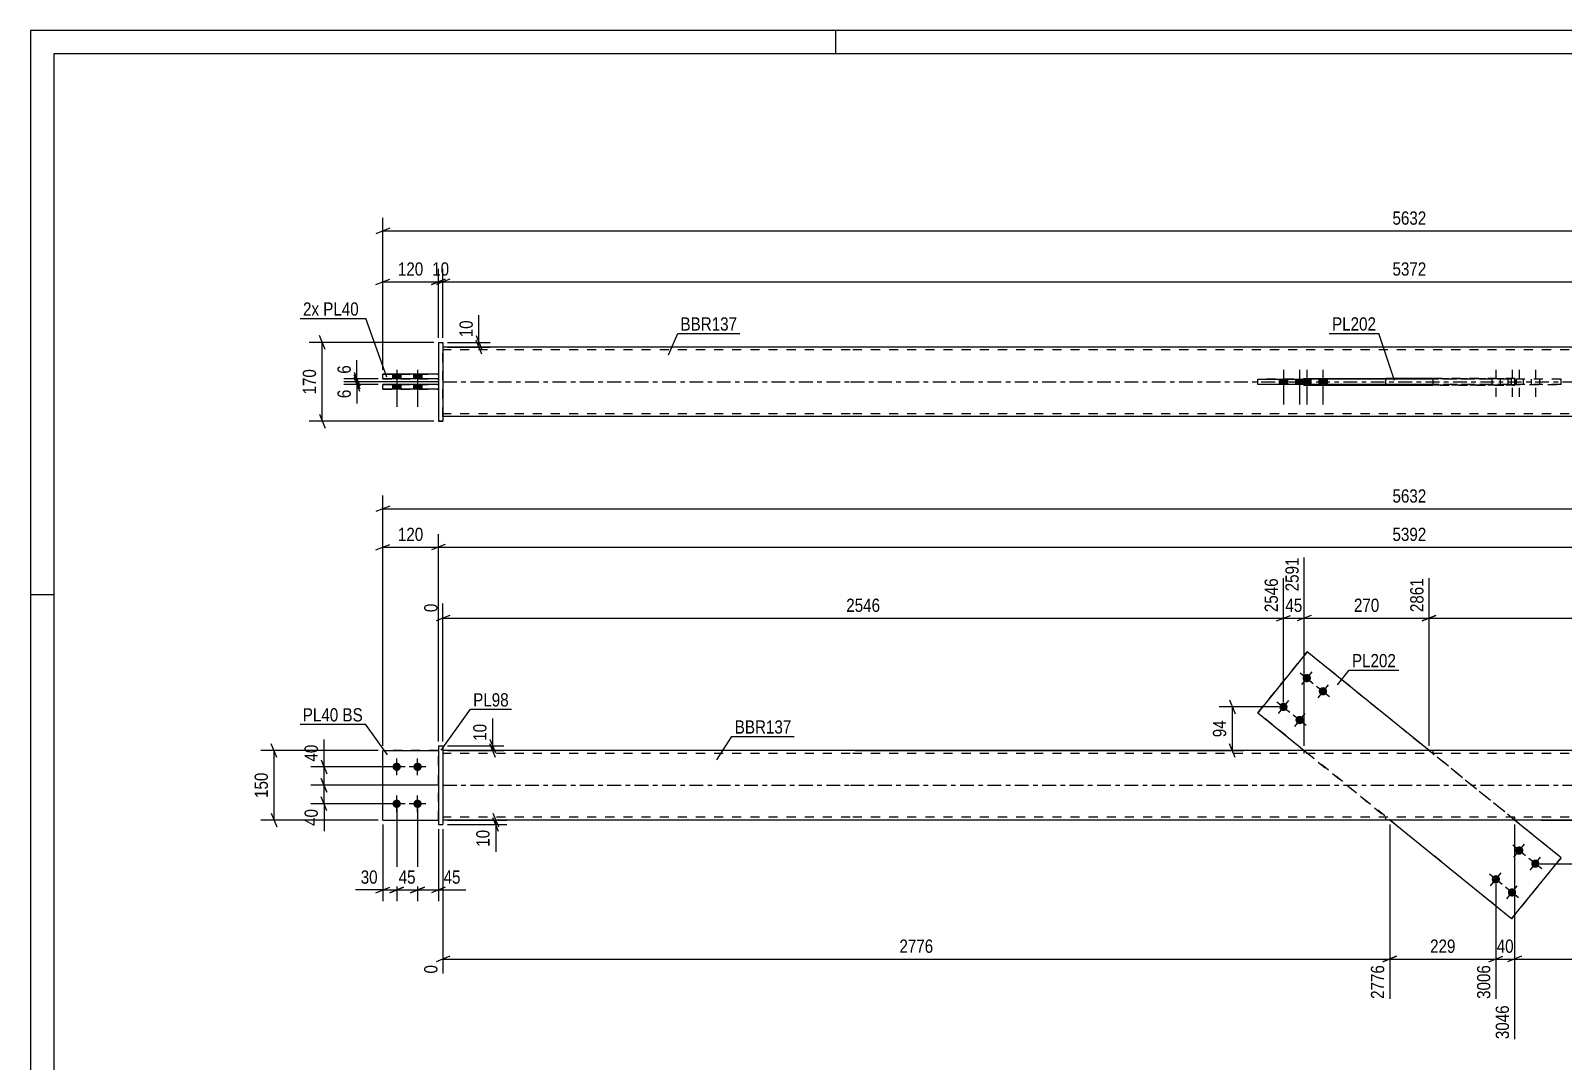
# Model space of a CAD drawing. Header units: millimetres. Extents: x 0 to 594, y 0 to 420.
# Drawn here: x 0 to 331.3, y 197.2 to 420 of the extents above; entities that cross this region are included whole.
import ezdxf

# ---------------------------------------------------------------- set-up
doc = ezdxf.new("R2010")
doc.units = ezdxf.units.MM
doc.linetypes.add('DXK_LINE_DOT2', pattern=[3.9198, 1.9599, -1.9599])
doc.linetypes.add('DXK_LINE_DOT3', pattern=[5.9187, 2.979, -0.9799, 0.9799, -0.9799])
doc.styles.add('Arial Narrow', font='ARIALN.TTF', dxfattribs={"height": 0.2})

# ---------------------------------------------------------------- blocks, each defined once
blk = doc.blocks.new('Unknown-580611048-1130')
at = {"color": 5, "linetype": 'Continuous'}
for p, q in [((594, 420), (0, 420)), ((0, 420), (0, 0)), ((174, 415), (174, 420)), ((589, 415), (5, 415)), ((5, 415), (5, 5)), ((5, 298), (0, 298))]:
    blk.add_line(p, q, dxfattribs=at)
blk = doc.blocks.new('Part-580611048-1679 - 1673')
at = {"color": 7, "linetype": 'DXK_LINE_DOT2'}
for p, q in [((76.12, 249.35), (76.12, 264.35)), ((76.12, 264.35), (88.12, 264.35)), ((88.12, 264.35), (76.12, 264.35)), ((88.12, 249.35), (88.12, 264.35)), ((76.12, 249.35), (76.12, 249.35)), ((76.12, 249.35), (88.12, 249.35)), ((76.12, 249.35), (88.12, 249.35)), ((88.12, 249.35), (88.12, 249.35))]:
    blk.add_line(p, q, dxfattribs=at)
blk = doc.blocks.new('Part-580611048-1700 - 1673')
at = {"color": 2, "linetype": 'Continuous'}
for p, q in [((177.12, 264.35), (89.12, 264.35)), ((418.78, 264.35), (177.22, 264.35)), ((177.12, 249.35), (89.12, 249.35)), ((418.78, 249.35), (177.22, 249.35))]:
    blk.add_line(p, q, dxfattribs=at)
at = {"color": 7, "linetype": 'DXK_LINE_DOT2'}
for p, q in [((89.12, 264.35), (89.12, 249.35)), ((177.12, 263.75), (89.12, 263.75)), ((418.78, 263.75), (177.22, 263.75)), ((275.17, 264.35), (275.17, 263.75)), ((303.09, 264.35), (303.09, 263.75)), ((177.12, 249.95), (89.12, 249.95)), ((418.78, 249.95), (177.22, 249.95)), ((292.91, 249.35), (292.91, 249.95)), ((320.83, 249.35), (320.83, 249.95))]:
    blk.add_line(p, q, dxfattribs=at)
at = {"color": 7, "linetype": 'DXK_LINE_DOT3'}
for p, q in [((89.12, 256.85), (177.12, 256.85)), ((177.22, 256.85), (418.78, 256.85))]:
    blk.add_line(p, q, dxfattribs=at)
blk = doc.blocks.new('Part-580611048-1684 - 1673')
at = {"color": 2, "linetype": 'Continuous'}
for p, q in [((76.12, 249.35), (76.12, 264.35)), ((76.12, 264.35), (88.12, 264.35)), ((76.12, 249.35), (76.12, 249.35)), ((76.12, 249.35), (88.12, 249.35))]:
    blk.add_line(p, q, dxfattribs=at)
at = {"color": 7, "linetype": 'DXK_LINE_DOT2'}
for p, q in [((88.12, 264.35), (76.12, 264.35)), ((88.12, 249.35), (88.12, 264.35)), ((76.12, 249.35), (88.12, 249.35)), ((88.12, 249.35), (88.12, 249.35))]:
    blk.add_line(p, q, dxfattribs=at)
blk = doc.blocks.new('Bolt-580611048-1706 - 1673')
at = {"linetype": 'Continuous'}
for points in [[(276.38, 280.71), (276.52, 280.58), (276.62, 280.42), (276.69, 280.24), (276.72, 280.06), (276.71, 279.87), (276.66, 279.69), (276.57, 279.52), (276.45, 279.37), (276.31, 279.25), (276.14, 279.17), (275.96, 279.12), (275.77, 279.11), (275.58, 279.14), (275.41, 279.21), (275.25, 279.31), (275.12, 279.44), (275.02, 279.6), (274.95, 279.78), (274.92, 279.96), (274.93, 280.15), (274.98, 280.33), (275.06, 280.5), (275.18, 280.65), (275.33, 280.76), (275.5, 280.85), (275.68, 280.9), (275.87, 280.91), (276.05, 280.88), (276.23, 280.81)], [(279.88, 277.87), (280.01, 277.74), (280.11, 277.58), (280.18, 277.41), (280.21, 277.22), (280.2, 277.03), (280.15, 276.85), (280.07, 276.68), (279.95, 276.54), (279.8, 276.42), (279.63, 276.33), (279.45, 276.28), (279.26, 276.27), (279.08, 276.3), (278.9, 276.37), (278.74, 276.47), (278.61, 276.61), (278.51, 276.77), (278.44, 276.94), (278.41, 277.13), (278.42, 277.32), (278.47, 277.5), (278.56, 277.66), (278.68, 277.81), (278.82, 277.93), (278.99, 278.01), (279.17, 278.06), (279.36, 278.07), (279.55, 278.04), (279.72, 277.98)], [(271.34, 274.5), (271.48, 274.36), (271.58, 274.21), (271.65, 274.03), (271.67, 273.84), (271.66, 273.66), (271.62, 273.47), (271.53, 273.31), (271.41, 273.16), (271.27, 273.04), (271.1, 272.96), (270.92, 272.91), (270.73, 272.9), (270.54, 272.93), (270.37, 273), (270.21, 273.1), (270.08, 273.23), (269.97, 273.39), (269.91, 273.57), (269.88, 273.75), (269.89, 273.94), (269.94, 274.12), (270.02, 274.29), (270.14, 274.43), (270.29, 274.55), (270.45, 274.64), (270.64, 274.69), (270.82, 274.7), (271.01, 274.67), (271.19, 274.6)], [(274.84, 271.66), (274.97, 271.53), (275.07, 271.37), (275.14, 271.19), (275.17, 271.01), (275.16, 270.82), (275.11, 270.64), (275.02, 270.47), (274.91, 270.32), (274.76, 270.21), (274.59, 270.12), (274.41, 270.07), (274.22, 270.06), (274.04, 270.09), (273.86, 270.16), (273.7, 270.26), (273.57, 270.4), (273.47, 270.55), (273.4, 270.73), (273.37, 270.92), (273.38, 271.1), (273.43, 271.29), (273.52, 271.45), (273.63, 271.6), (273.78, 271.72), (273.95, 271.8), (274.13, 271.85), (274.32, 271.86), (274.5, 271.83), (274.68, 271.76)]]:
    blk.add_hatch(color=1, dxfattribs=at).paths.add_polyline_path(points)
at = {"color": 1, "linetype": 'Continuous'}
for p, q in [((274.42, 281.14), (277.22, 278.88)), ((276.95, 281.41), (274.68, 278.61)), ((277.91, 278.31), (280.71, 276.04)), ((280.45, 278.57), (278.18, 275.78)), ((271.91, 275.2), (269.64, 272.4)), ((269.38, 274.93), (272.17, 272.66)), ((272.87, 272.1), (275.67, 269.83)), ((275.4, 272.36), (273.14, 269.56))]:
    blk.add_line(p, q, dxfattribs=at)
blk = doc.blocks.new('Bolt-580611048-1707 - 1673')
at = {"linetype": 'Continuous'}
for points in [[(321.17, 242.05), (321.03, 242.18), (320.93, 242.34), (320.86, 242.51), (320.83, 242.7), (320.84, 242.89), (320.89, 243.07), (320.98, 243.23), (321.1, 243.38), (321.24, 243.5), (321.41, 243.58), (321.59, 243.63), (321.78, 243.64), (321.97, 243.61), (322.14, 243.55), (322.3, 243.44), (322.43, 243.31), (322.54, 243.15), (322.6, 242.98), (322.63, 242.79), (322.62, 242.6), (322.57, 242.42), (322.49, 242.25), (322.37, 242.11), (322.22, 241.99), (322.05, 241.9), (321.87, 241.85), (321.69, 241.85), (321.5, 241.87), (321.32, 241.94)], [(324.66, 239.21), (324.53, 239.34), (324.42, 239.5), (324.36, 239.68), (324.33, 239.86), (324.34, 240.05), (324.39, 240.23), (324.47, 240.4), (324.59, 240.55), (324.74, 240.66), (324.91, 240.75), (325.09, 240.8), (325.28, 240.81), (325.46, 240.78), (325.64, 240.71), (325.79, 240.61), (325.93, 240.47), (326.03, 240.32), (326.1, 240.14), (326.13, 239.95), (326.12, 239.77), (326.07, 239.58), (325.98, 239.42), (325.86, 239.27), (325.72, 239.15), (325.55, 239.07), (325.37, 239.02), (325.18, 239.01), (324.99, 239.04), (324.82, 239.11)], [(316.12, 235.83), (315.99, 235.97), (315.89, 236.12), (315.82, 236.3), (315.79, 236.49), (315.8, 236.67), (315.85, 236.86), (315.94, 237.02), (316.06, 237.17), (316.2, 237.29), (316.37, 237.37), (316.55, 237.42), (316.74, 237.43), (316.93, 237.4), (317.1, 237.33), (317.26, 237.23), (317.39, 237.1), (317.49, 236.94), (317.56, 236.76), (317.59, 236.58), (317.58, 236.39), (317.53, 236.21), (317.45, 236.04), (317.33, 235.9), (317.18, 235.78), (317.01, 235.69), (316.83, 235.64), (316.64, 235.63), (316.46, 235.66), (316.28, 235.73)], [(319.62, 233), (319.49, 233.13), (319.38, 233.29), (319.32, 233.46), (319.29, 233.65), (319.3, 233.84), (319.35, 234.02), (319.43, 234.19), (319.55, 234.33), (319.7, 234.45), (319.86, 234.54), (320.05, 234.59), (320.23, 234.6), (320.42, 234.57), (320.6, 234.5), (320.75, 234.4), (320.89, 234.26), (320.99, 234.1), (321.06, 233.93), (321.08, 233.74), (321.07, 233.55), (321.03, 233.37), (320.94, 233.21), (320.82, 233.06), (320.68, 232.94), (320.51, 232.86), (320.33, 232.81), (320.14, 232.8), (319.95, 232.83), (319.78, 232.89)]]:
    blk.add_hatch(color=1, dxfattribs=at).paths.add_polyline_path(points)
at = {"color": 1, "linetype": 'Continuous'}
for p, q in [((323.13, 241.61), (320.34, 243.88)), ((320.6, 241.35), (322.87, 244.14)), ((326.62, 238.77), (323.83, 241.04)), ((324.09, 238.51), (326.36, 241.31)), ((318.09, 235.4), (315.29, 237.67)), ((315.56, 235.13), (317.83, 237.93)), ((321.58, 232.56), (318.79, 234.83)), ((319.05, 232.3), (321.32, 235.09))]:
    blk.add_line(p, q, dxfattribs=at)
blk = doc.blocks.new('Bolt-580611048-1709 - 1673')
at = {"linetype": 'Continuous'}
for points in [[(79.12, 261.75), (79.31, 261.73), (79.49, 261.68), (79.65, 261.58), (79.79, 261.46), (79.9, 261.3), (79.98, 261.13), (80.02, 260.95), (80.02, 260.76), (79.98, 260.58), (79.9, 260.4), (79.79, 260.25), (79.65, 260.13), (79.49, 260.03), (79.31, 259.97), (79.12, 259.95), (78.94, 259.97), (78.76, 260.03), (78.59, 260.13), (78.45, 260.25), (78.34, 260.4), (78.27, 260.58), (78.23, 260.76), (78.23, 260.95), (78.27, 261.13), (78.34, 261.3), (78.45, 261.46), (78.59, 261.58), (78.76, 261.68), (78.94, 261.73)], [(83.62, 261.75), (83.81, 261.73), (83.99, 261.68), (84.15, 261.58), (84.29, 261.46), (84.4, 261.3), (84.48, 261.13), (84.52, 260.95), (84.52, 260.76), (84.48, 260.58), (84.4, 260.4), (84.29, 260.25), (84.15, 260.13), (83.99, 260.03), (83.81, 259.97), (83.62, 259.95), (83.44, 259.97), (83.26, 260.03), (83.09, 260.13), (82.95, 260.25), (82.84, 260.4), (82.77, 260.58), (82.73, 260.76), (82.73, 260.95), (82.77, 261.13), (82.84, 261.3), (82.95, 261.46), (83.09, 261.58), (83.26, 261.68), (83.44, 261.73)], [(79.12, 253.75), (79.31, 253.73), (79.49, 253.68), (79.65, 253.58), (79.79, 253.46), (79.9, 253.3), (79.98, 253.13), (80.02, 252.95), (80.02, 252.76), (79.98, 252.58), (79.9, 252.4), (79.79, 252.25), (79.65, 252.13), (79.49, 252.03), (79.31, 251.97), (79.12, 251.95), (78.94, 251.97), (78.76, 252.03), (78.59, 252.13), (78.45, 252.25), (78.34, 252.4), (78.27, 252.58), (78.23, 252.76), (78.23, 252.95), (78.27, 253.13), (78.34, 253.3), (78.45, 253.46), (78.59, 253.58), (78.76, 253.68), (78.94, 253.73)], [(83.62, 253.75), (83.81, 253.73), (83.99, 253.68), (84.15, 253.58), (84.29, 253.46), (84.4, 253.3), (84.48, 253.13), (84.52, 252.95), (84.52, 252.76), (84.48, 252.58), (84.4, 252.4), (84.29, 252.25), (84.15, 252.13), (83.99, 252.03), (83.81, 251.97), (83.62, 251.95), (83.44, 251.97), (83.26, 252.03), (83.09, 252.13), (82.95, 252.25), (82.84, 252.4), (82.77, 252.58), (82.73, 252.76), (82.73, 252.95), (82.77, 253.13), (82.84, 253.3), (82.95, 253.46), (83.09, 253.58), (83.26, 253.68), (83.44, 253.73)]]:
    blk.add_hatch(color=1, dxfattribs=at).paths.add_polyline_path(points)
at = {"color": 1, "linetype": 'Continuous'}
for p, q in [((79.12, 259.05), (79.12, 262.65)), ((83.62, 259.05), (83.62, 262.65)), ((80.92, 260.85), (77.32, 260.85)), ((85.42, 260.85), (81.82, 260.85)), ((80.92, 252.85), (77.32, 252.85)), ((79.12, 251.05), (79.12, 254.65)), ((85.42, 252.85), (81.82, 252.85)), ((83.62, 251.05), (83.62, 254.65))]:
    blk.add_line(p, q, dxfattribs=at)
blk = doc.blocks.new('Part-580611048-1715 - 1673')
at = {"color": 2, "linetype": 'Continuous'}
for p, q in [((275.94, 285.71), (265.22, 272.51)), ((275.94, 285.71), (275.94, 285.71)), ((302.25, 264.35), (275.94, 285.71)), ((265.22, 272.51), (275.27, 264.35)), ((265.22, 272.51), (265.22, 272.51)), ((320.07, 228), (293.75, 249.35)), ((330.78, 241.2), (320.73, 249.35)), ((320.07, 228), (330.78, 241.2)), ((330.78, 241.2), (330.78, 241.2)), ((320.07, 228), (320.07, 228))]:
    blk.add_line(p, q, dxfattribs=at)
at = {"color": 7, "linetype": 'DXK_LINE_DOT2'}
for p, q in [((265.22, 272.51), (275.94, 285.71)), ((330.78, 241.2), (275.94, 285.71)), ((320.07, 228), (265.22, 272.51)), ((275.27, 264.35), (293.75, 249.35)), ((320.73, 249.35), (302.25, 264.35)), ((330.78, 241.2), (320.07, 228))]:
    blk.add_line(p, q, dxfattribs=at)
blk = doc.blocks.new('Part-580611048-1720 - 1673')
at = {"color": 2, "linetype": 'Continuous'}
for p, q in [((88.12, 265.35), (89.12, 265.35)), ((88.12, 265.35), (88.12, 248.35)), ((89.12, 265.35), (89.12, 265.35)), ((89.12, 265.35), (89.12, 248.35)), ((88.12, 248.35), (89.12, 248.35))]:
    blk.add_line(p, q, dxfattribs=at)
at = {"color": 7, "linetype": 'DXK_LINE_DOT2'}
for p, q in [((88.12, 265.35), (89.12, 265.35)), ((88.12, 248.35), (89.12, 248.35))]:
    blk.add_line(p, q, dxfattribs=at)
blk = doc.blocks.new('Part-580611048-1418 - 1367')
at = {"color": 2, "linetype": 'Continuous'}
for p, q in [((76.12, 342.5), (76.12, 343.5)), ((88.12, 343.5), (76.12, 343.5)), ((76.12, 342.5), (76.12, 342.5)), ((88.12, 342.5), (76.12, 342.5))]:
    blk.add_line(p, q, dxfattribs=at)
at = {"color": 7, "linetype": 'DXK_LINE_DOT2'}
for p, q in [((76.12, 343.5), (88.12, 343.5)), ((76.12, 342.5), (88.12, 342.5)), ((88.12, 343.5), (88.12, 342.5))]:
    blk.add_line(p, q, dxfattribs=at)
blk = doc.blocks.new('Bolt-580611048-1370 - 1367')
at = {"linetype": 'Continuous'}
for points in [[(78.22, 344.7), (80.02, 344.7), (80.02, 345.7), (78.22, 345.7)], [(78.22, 344.7), (80.02, 344.7), (80.02, 345.7), (78.22, 345.7)], [(82.72, 344.7), (84.52, 344.7), (84.52, 345.7), (82.72, 345.7)], [(82.72, 344.7), (84.52, 344.7), (84.52, 345.7), (82.72, 345.7)], [(78.22, 342.5), (80.02, 342.5), (80.02, 343.5), (78.22, 343.5)], [(78.22, 342.5), (80.02, 342.5), (80.02, 343.5), (78.22, 343.5)], [(82.72, 342.5), (84.52, 342.5), (84.52, 343.5), (82.72, 343.5)], [(82.72, 342.5), (84.52, 342.5), (84.52, 343.5), (82.72, 343.5)]]:
    blk.add_hatch(color=1, dxfattribs=at).paths.add_polyline_path(points)
at = {"color": 1, "linetype": 'Continuous'}
for p, q in [((78.22, 345.7), (78.22, 344.7)), ((78.22, 345.7), (78.22, 344.7)), ((79.12, 346.7), (79.12, 338.7)), ((79.12, 346.7), (79.12, 338.7)), ((80.02, 345.7), (80.02, 344.7)), ((80.02, 345.7), (80.02, 344.7)), ((82.72, 345.7), (82.72, 344.7)), ((82.72, 345.7), (82.72, 344.7)), ((83.62, 346.7), (83.62, 338.7)), ((83.62, 346.7), (83.62, 338.7)), ((84.52, 345.7), (84.52, 344.7)), ((84.52, 345.7), (84.52, 344.7)), ((78.22, 343.5), (78.22, 342.5)), ((78.22, 343.5), (78.22, 342.5)), ((80.02, 343.5), (80.02, 342.5)), ((80.02, 343.5), (80.02, 342.5)), ((82.72, 343.5), (82.72, 342.5)), ((82.72, 343.5), (82.72, 342.5)), ((84.52, 343.5), (84.52, 342.5)), ((84.52, 343.5), (84.52, 342.5))]:
    blk.add_line(p, q, dxfattribs=at)
blk = doc.blocks.new('Bolt-580611048-1435 - 1367')
at = {"color": 1, "linetype": 'DXK_LINE_DOT2'}
for p, q in [((315.79, 344.68), (315.79, 343.48)), ((316.69, 346.68), (316.69, 339.18)), ((317.59, 344.68), (317.59, 343.48)), ((319.29, 344.68), (319.29, 343.48)), ((320.19, 346.68), (320.19, 339.18)), ((320.83, 344.68), (320.83, 343.48)), ((321.09, 344.68), (321.09, 343.48)), ((321.73, 346.68), (321.73, 339.18)), ((322.63, 344.68), (322.63, 343.48)), ((324.33, 344.68), (324.33, 343.48)), ((325.23, 346.68), (325.23, 339.18)), ((326.13, 344.68), (326.13, 343.48))]:
    blk.add_line(p, q, dxfattribs=at)
blk = doc.blocks.new('Part-580611048-1456 - 1367')
at = {"color": 2, "linetype": 'Continuous'}
for p, q in [((177.12, 351.58), (89.12, 351.58)), ((418.78, 351.58), (177.22, 351.58)), ((275.17, 344.68), (275.17, 344.78)), ((275.17, 344.78), (275.17, 344.78)), ((275.17, 344.78), (303.09, 344.78)), ((292.91, 344.78), (292.91, 344.68)), ((303.09, 344.78), (292.91, 344.78)), ((292.91, 344.78), (292.91, 344.78)), ((303.09, 344.78), (303.09, 343.38)), ((275.17, 343.38), (275.17, 343.48)), ((275.17, 343.38), (303.09, 343.38)), ((292.91, 343.38), (292.91, 343.48)), ((177.12, 336.58), (89.12, 336.58)), ((418.78, 336.58), (177.22, 336.58))]:
    blk.add_line(p, q, dxfattribs=at)
at = {"color": 7, "linetype": 'DXK_LINE_DOT2'}
for p, q in [((89.12, 336.58), (89.12, 351.58)), ((177.12, 350.98), (89.12, 350.98)), ((418.78, 350.98), (177.22, 350.98)), ((275.17, 343.48), (275.17, 344.78)), ((275.17, 344.78), (303.09, 344.78)), ((292.91, 344.78), (320.83, 344.78)), ((292.91, 344.68), (292.91, 344.78)), ((292.91, 343.48), (292.91, 344.68)), ((320.83, 344.78), (303.09, 344.78)), ((320.83, 343.38), (320.83, 344.78)), ((275.17, 343.38), (303.09, 343.38)), ((292.91, 343.38), (292.91, 343.38)), ((292.91, 343.38), (292.91, 343.38)), ((320.83, 343.38), (292.91, 343.38)), ((292.91, 343.38), (292.91, 343.38)), ((292.91, 343.38), (320.83, 343.38)), ((177.12, 337.18), (89.12, 337.18)), ((418.78, 337.18), (177.22, 337.18))]:
    blk.add_line(p, q, dxfattribs=at)
at = {"color": 7, "linetype": 'DXK_LINE_DOT3'}
for p, q in [((89.12, 344.08), (177.12, 344.08)), ((177.22, 344.08), (418.78, 344.08))]:
    blk.add_line(p, q, dxfattribs=at)
blk = doc.blocks.new('Part-580611048-1413 - 1367')
at = {"color": 2, "linetype": 'Continuous'}
for p, q in [((76.12, 344.7), (76.12, 345.7)), ((88.12, 345.7), (76.12, 345.7)), ((76.12, 344.7), (76.12, 344.7)), ((88.12, 344.7), (76.12, 344.7))]:
    blk.add_line(p, q, dxfattribs=at)
at = {"color": 7, "linetype": 'DXK_LINE_DOT2'}
for p, q in [((76.12, 345.7), (76.12, 345.7)), ((76.12, 345.7), (88.12, 345.7)), ((76.12, 344.7), (88.12, 344.7)), ((88.12, 345.7), (88.12, 344.7))]:
    blk.add_line(p, q, dxfattribs=at)
blk = doc.blocks.new('Part-580611048-1397 - 1367')
at = {"color": 2, "linetype": 'Continuous'}
for p, q in [((265.22, 343.48), (265.22, 344.68)), ((265.22, 344.68), (275.94, 344.68)), ((275.94, 343.48), (275.94, 344.68)), ((303.09, 344.68), (275.94, 344.68)), ((303.09, 343.48), (265.22, 343.48)), ((275.94, 343.48), (265.22, 343.48)), ((303.09, 343.48), (275.94, 343.48))]:
    blk.add_line(p, q, dxfattribs=at)
at = {"color": 7, "linetype": 'DXK_LINE_DOT2'}
for p, q in [((320.07, 344.68), (265.22, 344.68)), ((330.78, 344.68), (303.09, 344.68)), ((320.07, 343.48), (320.07, 344.68)), ((330.78, 344.68), (320.07, 344.68)), ((330.78, 343.48), (330.78, 344.68)), ((320.07, 343.48), (303.09, 343.48)), ((330.78, 343.48), (303.09, 343.48)), ((320.07, 343.48), (330.78, 343.48))]:
    blk.add_line(p, q, dxfattribs=at)
blk = doc.blocks.new('Part-580611048-1398 - 1367')
at = {"color": 2, "linetype": 'Continuous'}
for p, q in [((88.12, 352.58), (89.12, 352.58)), ((88.12, 352.58), (88.12, 335.58)), ((89.12, 352.58), (89.12, 352.58)), ((89.12, 352.58), (89.12, 335.58)), ((89.12, 335.58), (88.12, 335.58)), ((88.12, 335.58), (88.12, 335.58))]:
    blk.add_line(p, q, dxfattribs=at)
at = {"color": 7, "linetype": 'DXK_LINE_DOT2'}
for p, q in [((88.12, 352.58), (89.12, 352.58)), ((89.12, 352.58), (89.12, 352.58)), ((88.12, 335.58), (89.12, 335.58))]:
    blk.add_line(p, q, dxfattribs=at)
blk = doc.blocks.new('Bolt-580611048-1436 - 1367')
at = {"linetype": 'Continuous'}
for points in [[(271.68, 344.68), (269.88, 344.68), (269.88, 343.48), (271.68, 343.48)], [(275.17, 344.68), (273.37, 344.68), (273.37, 343.48), (275.17, 343.48)], [(276.72, 344.68), (274.92, 344.68), (274.92, 343.48), (276.72, 343.48)], [(280.21, 344.68), (278.41, 344.68), (278.41, 343.48), (280.21, 343.48)]]:
    blk.add_hatch(color=1, dxfattribs=at).paths.add_polyline_path(points)
at = {"color": 1, "linetype": 'Continuous'}
for p, q in [((269.88, 344.68), (269.88, 343.48)), ((270.78, 346.68), (270.78, 339.18)), ((271.68, 344.68), (271.68, 343.48)), ((273.37, 344.68), (273.37, 343.48)), ((274.27, 346.68), (274.27, 339.18)), ((274.92, 344.68), (274.92, 343.48)), ((275.17, 344.68), (275.17, 343.48)), ((275.82, 346.68), (275.82, 339.18)), ((276.72, 344.68), (276.72, 343.48)), ((278.41, 344.68), (278.41, 343.48)), ((279.31, 346.68), (279.31, 339.18)), ((280.21, 344.68), (280.21, 343.48))]:
    blk.add_line(p, q, dxfattribs=at)
blk = doc.blocks.new('StraightDimension-580611048-1850 - 1673')
at = {"color": 7, "linetype": 'Continuous'}
for p, q in [((320.73, 248.35), (320.73, 201.97)), ((316.69, 235.53), (316.69, 210.67)), ((315.19, 218.69), (318.19, 219.89)), ((316.69, 219.29), (320.73, 219.29)), ((322.23, 219.89), (319.23, 218.69))]:
    blk.add_line(p, q, dxfattribs=at)
at = {"color": 0}
blk.add_wipeout([(321.14, 220.04), (321.14, 224.24), (316.28, 224.24), (316.28, 220.04)], dxfattribs=at)
at = {"color": 0, "linetype": 'Continuous'}
blk.add_wipeout([(320.13, 209.89), (315.93, 209.89), (315.93, 201.37), (320.13, 201.37)], dxfattribs=at)
at = {"color": 3, "style": 'Arial Narrow'}
blk.add_text('40', height=2.863, dxfattribs=at).set_placement((316.88, 220.64))
at = {"color": 3, "linetype": 'Continuous', "style": 'Arial Narrow'}
blk.add_text('3046', height=2.863, rotation=90.0002, dxfattribs=at).set_placement((319.53, 201.97))
blk = doc.blocks.new('StraightDimension-580611048-1792 - 1673')
at = {"color": 7, "linetype": 'Continuous'}
for p, q in [((275.27, 265.35), (275.27, 306.1)), ((270.78, 274.8), (270.78, 301.6)), ((269.28, 292.39), (272.28, 293.59)), ((270.78, 292.99), (275.27, 292.99)), ((276.77, 293.59), (273.77, 292.39))]:
    blk.add_line(p, q, dxfattribs=at)
at = {"color": 0}
blk.add_wipeout([(275.45, 293.74), (275.45, 297.94), (270.6, 297.94), (270.6, 293.74)], dxfattribs=at)
at = {"color": 0, "linetype": 'Continuous'}
blk.add_wipeout([(274.67, 306.7), (270.47, 306.7), (270.47, 298.19), (274.67, 298.19)], dxfattribs=at)
at = {"color": 3, "linetype": 'Continuous', "style": 'Arial Narrow'}
blk.add_text('2591', height=2.863, rotation=90.0002, dxfattribs=at).set_placement((274.07, 298.79))
at = {"color": 3, "style": 'Arial Narrow'}
blk.add_text('45', height=2.863, dxfattribs=at).set_placement((271.2, 294.34))
blk = doc.blocks.new('StraightDimension-580611048-1891 - 1673')
at = {"color": 7, "linetype": 'Continuous'}
for p, q in [((90.12, 249.35), (102.93, 249.35)), ((99.93, 250.85), (101.13, 247.85)), ((101.13, 246.85), (99.93, 249.85)), ((100.53, 248.35), (100.53, 249.35)), ((90.12, 248.35), (102.93, 248.35))]:
    blk.add_line(p, q, dxfattribs=at)
at = {"color": 0}
blk.add_wipeout([(99.78, 247.83), (95.58, 247.83), (95.58, 242.97), (99.78, 242.97)], dxfattribs=at)
at = {"color": 7, "linetype": 'Continuous'}
blk.add_line((100.53, 248.35), (100.53, 242.45), dxfattribs=at)
blk.add_line((100.53, 248.35), (100.53, 242.45), dxfattribs=at)
at = {"color": 3, "style": 'Arial Narrow'}
blk.add_text('10', height=2.863, rotation=90.0002, dxfattribs=at).set_placement((99.18, 243.57))
blk = doc.blocks.new('StraightDimension-580611048-1827 - 1673')
at = {"color": 7, "linetype": 'Continuous'}
for p, q in [((79.12, 251.85), (79.12, 231.83)), ((76.12, 248.35), (76.12, 231.83)), ((74.62, 233.63), (77.62, 234.83)), ((76.12, 234.23), (79.12, 234.23)), ((80.62, 234.83), (77.62, 233.63))]:
    blk.add_line(p, q, dxfattribs=at)
at = {"color": 0}
blk.add_wipeout([(75.6, 234.98), (75.6, 239.18), (70.74, 239.18), (70.74, 234.98)], dxfattribs=at)
at = {"color": 7, "linetype": 'Continuous'}
blk.add_line((76.12, 234.23), (70.22, 234.23), dxfattribs=at)
blk.add_line((76.12, 234.23), (70.22, 234.23), dxfattribs=at)
at = {"color": 3, "style": 'Arial Narrow'}
blk.add_text('30', height=2.863, dxfattribs=at).set_placement((71.34, 235.58))
blk = doc.blocks.new('StraightDimension-580611048-1806 - 1673')
at = {"color": 7, "linetype": 'Continuous'}
for p, q in [((270.78, 274.8), (270.78, 301.6)), ((89.12, 266.35), (89.12, 296.12)), ((90.62, 293.59), (87.62, 292.39)), ((89.12, 292.99), (270.78, 292.99)), ((269.28, 292.39), (272.28, 293.59))]:
    blk.add_line(p, q, dxfattribs=at)
at = {"color": 0, "linetype": 'Continuous'}
for points in [[(270.18, 302.2), (265.98, 302.2), (265.98, 293.69), (270.18, 293.69)], [(88.52, 296.72), (84.32, 296.72), (84.32, 293.69), (88.52, 293.69)]]:
    blk.add_wipeout(points, dxfattribs=at)
at = {"color": 0}
blk.add_wipeout([(184.21, 293.74), (184.21, 297.94), (175.69, 297.94), (175.69, 293.74)], dxfattribs=at)
at = {"color": 3, "linetype": 'Continuous', "style": 'Arial Narrow'}
for s, height, p in [('2546', 2.863, (269.58, 294.29)), ('0', 2.86, (87.92, 294.29))]:
    blk.add_text(s, height=height, rotation=90.0002, dxfattribs=at).set_placement(p)
at = {"color": 3, "style": 'Arial Narrow'}
blk.add_text('2546', height=2.863, dxfattribs=at).set_placement((176.29, 294.34))
blk = doc.blocks.new('StraightDimension-580611048-1760 - 1673')
at = {"color": 7, "linetype": 'Continuous'}
for p, q in [((302.25, 265.35), (302.25, 301.6)), ((506.88, 266.35), (506.88, 301.6)), ((303.75, 293.59), (300.75, 292.39)), ((302.25, 292.99), (506.88, 292.99)), ((505.38, 292.39), (508.38, 293.59))]:
    blk.add_line(p, q, dxfattribs=at)
at = {"color": 0, "linetype": 'Continuous'}
blk.add_wipeout([(506.28, 302.2), (502.08, 302.2), (502.08, 293.69), (506.28, 293.69)], dxfattribs=at)
at = {"color": 0}
blk.add_wipeout([(408.82, 293.74), (408.82, 297.94), (400.31, 297.94), (400.31, 293.74)], dxfattribs=at)
at = {"color": 3, "linetype": 'Continuous', "style": 'Arial Narrow'}
blk.add_text('5372', height=2.863, rotation=90.0002, dxfattribs=at).set_placement((505.68, 294.29))
at = {"color": 3, "style": 'Arial Narrow'}
blk.add_text('2510', height=2.863, dxfattribs=at).set_placement((400.91, 294.34))
blk = doc.blocks.new('StraightDimension-580611048-2057 - 1673')
at = {"color": 7, "linetype": 'Continuous'}
for p, q in [((74.62, 307.73), (77.62, 308.93)), ((76.12, 265.35), (76.12, 311.18)), ((76.12, 308.33), (88.12, 308.33)), ((89.62, 308.93), (86.62, 307.73)), ((88.12, 266.35), (88.12, 311.18))]:
    blk.add_line(p, q, dxfattribs=at)
at = {"color": 0}
blk.add_wipeout([(85.46, 309.08), (85.46, 313.28), (78.78, 313.28), (78.78, 309.08)], dxfattribs=at)
at = {"color": 3, "style": 'Arial Narrow'}
blk.add_text('120', height=2.863, dxfattribs=at).set_placement((79.38, 309.68))
blk = doc.blocks.new('StraightDimension-580611048-1900 - 1673')
at = {"color": 7, "linetype": 'Continuous'}
for p, q in [((90.12, 265.35), (102.27, 265.35)), ((99.27, 266.85), (100.47, 263.85)), ((100.47, 262.85), (99.27, 265.85)), ((99.87, 264.35), (99.87, 265.35)), ((90.12, 264.35), (102.27, 264.35))]:
    blk.add_line(p, q, dxfattribs=at)
at = {"color": 0}
blk.add_wipeout([(99.12, 270.73), (94.92, 270.73), (94.92, 265.88), (99.12, 265.88)], dxfattribs=at)
at = {"color": 7, "linetype": 'Continuous'}
blk.add_line((99.87, 265.35), (99.87, 271.26), dxfattribs=at)
blk.add_line((99.87, 265.35), (99.87, 271.26), dxfattribs=at)
at = {"color": 3, "style": 'Arial Narrow'}
blk.add_text('10', height=2.863, rotation=90.0002, dxfattribs=at).set_placement((98.52, 266.48))
blk = doc.blocks.new('StraightDimension-580611048-2050 - 1673')
at = {"color": 7, "linetype": 'Continuous'}
for p, q in [((89.62, 308.93), (86.62, 307.73)), ((88.12, 266.35), (88.12, 311.18)), ((88.12, 308.33), (507.88, 308.33))]:
    blk.add_line(p, q, dxfattribs=at)
at = {"color": 0}
blk.add_wipeout([(302.26, 309.08), (302.26, 313.28), (293.75, 313.28), (293.75, 309.08)], dxfattribs=at)
at = {"color": 3, "style": 'Arial Narrow'}
blk.add_text('5392', height=2.863, dxfattribs=at).set_placement((294.35, 309.68))
blk = doc.blocks.new('StraightDimension-580611048-1772 - 1673')
at = {"color": 7, "linetype": 'Continuous'}
for p, q in [((275.27, 265.35), (275.27, 306.1)), ((302.25, 265.35), (302.25, 301.6)), ((276.77, 293.59), (273.77, 292.39)), ((275.27, 292.99), (302.25, 292.99)), ((300.75, 292.39), (303.75, 293.59))]:
    blk.add_line(p, q, dxfattribs=at)
at = {"color": 0, "linetype": 'Continuous'}
blk.add_wipeout([(301.65, 302.2), (297.45, 302.2), (297.45, 293.69), (301.65, 293.69)], dxfattribs=at)
at = {"color": 0}
blk.add_wipeout([(292.1, 293.74), (292.1, 297.94), (285.42, 297.94), (285.42, 293.74)], dxfattribs=at)
at = {"color": 3, "linetype": 'Continuous', "style": 'Arial Narrow'}
blk.add_text('2861', height=2.863, rotation=90.0002, dxfattribs=at).set_placement((301.05, 294.29))
at = {"color": 3, "style": 'Arial Narrow'}
blk.add_text('270', height=2.863, dxfattribs=at).set_placement((286.02, 294.34))
blk = doc.blocks.new('StraightDimension-580611048-1909 - 1673')
at = {"color": 7, "linetype": 'Continuous'}
for p, q in [((62.82, 262.35), (64.02, 259.35)), ((78.12, 260.85), (60.57, 260.85)), ((63.42, 256.85), (63.42, 260.85)), ((88.12, 256.85), (60.57, 256.85)), ((64.02, 255.35), (62.82, 258.35))]:
    blk.add_line(p, q, dxfattribs=at)
at = {"color": 0}
blk.add_wipeout([(62.67, 266.23), (58.47, 266.23), (58.47, 261.38), (62.67, 261.38)], dxfattribs=at)
at = {"color": 7, "linetype": 'Continuous'}
blk.add_line((63.42, 260.85), (63.42, 266.76), dxfattribs=at)
blk.add_line((63.42, 260.85), (63.42, 266.76), dxfattribs=at)
at = {"color": 3, "style": 'Arial Narrow'}
blk.add_text('40', height=2.863, rotation=90.0002, dxfattribs=at).set_placement((62.07, 261.98))
blk = doc.blocks.new('StraightDimension-580611048-1735 - 1673')
at = {"color": 7, "linetype": 'Continuous'}
for p, q in [((259.15, 275.3), (260.35, 272.3)), ((269.78, 273.8), (256.9, 273.8)), ((259.75, 264.35), (259.75, 273.8)), ((260.35, 262.85), (259.15, 265.85)), ((178.21, 264.35), (262.15, 264.35))]:
    blk.add_line(p, q, dxfattribs=at)
at = {"color": 0}
blk.add_wipeout([(259, 271.5), (254.8, 271.5), (254.8, 266.65), (259, 266.65)], dxfattribs=at)
at = {"color": 3, "style": 'Arial Narrow'}
blk.add_text('94', height=2.863, rotation=90.0002, dxfattribs=at).set_placement((258.4, 267.25))
blk = doc.blocks.new('StraightDimension-580611048-1746 - 1673')
at = {"color": 7, "linetype": 'Continuous'}
for p, q in [((76.12, 265.35), (76.12, 319.47)), ((77.62, 317.22), (74.62, 316.02)), ((76.12, 316.62), (519.88, 316.62))]:
    blk.add_line(p, q, dxfattribs=at)
at = {"color": 0}
blk.add_wipeout([(302.26, 317.37), (302.26, 321.57), (293.75, 321.57), (293.75, 317.37)], dxfattribs=at)
at = {"color": 3, "style": 'Arial Narrow'}
blk.add_text('5632', height=2.863, dxfattribs=at).set_placement((294.35, 317.97))
blk = doc.blocks.new('StraightDimension-580611048-1813 - 1673')
at = {"color": 7, "linetype": 'Continuous'}
for p, q in [((83.62, 251.85), (83.62, 231.83)), ((88.12, 247.35), (88.12, 231.83)), ((82.12, 233.63), (85.12, 234.83)), ((83.62, 234.23), (88.12, 234.23)), ((89.62, 234.83), (86.62, 233.63))]:
    blk.add_line(p, q, dxfattribs=at)
at = {"color": 0}
blk.add_wipeout([(93.5, 234.98), (93.5, 239.18), (88.65, 239.18), (88.65, 234.98)], dxfattribs=at)
at = {"color": 7, "linetype": 'Continuous'}
blk.add_line((88.12, 234.23), (94.03, 234.23), dxfattribs=at)
blk.add_line((88.12, 234.23), (94.03, 234.23), dxfattribs=at)
at = {"color": 3, "style": 'Arial Narrow'}
blk.add_text('45', height=2.863, dxfattribs=at).set_placement((89.25, 235.58))
blk = doc.blocks.new('StraightDimension-580611048-1820 - 1673')
at = {"color": 7, "linetype": 'Continuous'}
for p, q in [((79.12, 251.85), (79.12, 231.83)), ((83.62, 251.85), (83.62, 231.83)), ((77.62, 233.63), (80.62, 234.83)), ((79.12, 234.23), (83.62, 234.23)), ((85.12, 234.83), (82.12, 233.63))]:
    blk.add_line(p, q, dxfattribs=at)
at = {"color": 0}
blk.add_wipeout([(83.8, 234.98), (83.8, 239.18), (78.94, 239.18), (78.94, 234.98)], dxfattribs=at)
at = {"color": 3, "style": 'Arial Narrow'}
blk.add_text('45', height=2.863, dxfattribs=at).set_placement((79.54, 235.58))
blk = doc.blocks.new('StraightDimension-580611048-1838 - 1673')
at = {"color": 7, "linetype": 'Continuous'}
for p, q in [((320.73, 248.35), (320.73, 201.97)), ((506.88, 247.35), (506.88, 210.67)), ((322.23, 219.89), (319.23, 218.69)), ((320.73, 219.29), (506.88, 219.29)), ((505.38, 218.69), (508.38, 219.89))]:
    blk.add_line(p, q, dxfattribs=at)
at = {"color": 0}
blk.add_wipeout([(418.06, 220.04), (418.06, 224.24), (409.55, 224.24), (409.55, 220.04)], dxfattribs=at)
at = {"color": 0, "linetype": 'Continuous'}
blk.add_wipeout([(506.28, 218.59), (502.08, 218.59), (502.08, 210.07), (506.28, 210.07)], dxfattribs=at)
at = {"color": 3, "style": 'Arial Narrow'}
blk.add_text('2326', height=2.863, dxfattribs=at).set_placement((410.15, 220.64))
at = {"color": 3, "linetype": 'Continuous', "style": 'Arial Narrow'}
blk.add_text('5372', height=2.863, rotation=90.0002, dxfattribs=at).set_placement((505.68, 210.67))
blk = doc.blocks.new('StraightDimension-580611048-1864 - 1673')
at = {"color": 7, "linetype": 'Continuous'}
for p, q in [((293.75, 248.35), (293.75, 210.67)), ((316.69, 235.53), (316.69, 210.67)), ((295.25, 219.89), (292.25, 218.69)), ((293.75, 219.29), (316.69, 219.29)), ((315.19, 218.69), (318.19, 219.89))]:
    blk.add_line(p, q, dxfattribs=at)
at = {"color": 0}
blk.add_wipeout([(308.56, 220.04), (308.56, 224.24), (301.88, 224.24), (301.88, 220.04)], dxfattribs=at)
at = {"color": 0, "linetype": 'Continuous'}
blk.add_wipeout([(316.09, 218.59), (311.89, 218.59), (311.89, 210.07), (316.09, 210.07)], dxfattribs=at)
at = {"color": 3, "style": 'Arial Narrow'}
blk.add_text('229', height=2.863, dxfattribs=at).set_placement((302.48, 220.64))
at = {"color": 3, "linetype": 'Continuous', "style": 'Arial Narrow'}
blk.add_text('3006', height=2.863, rotation=90.0002, dxfattribs=at).set_placement((315.49, 210.67))
blk = doc.blocks.new('StraightDimension-580611048-1878 - 1673')
at = {"color": 7, "linetype": 'Continuous'}
for p, q in [((89.12, 247.35), (89.12, 216.16)), ((293.75, 248.35), (293.75, 210.67)), ((90.62, 219.89), (87.62, 218.69)), ((89.12, 219.29), (293.75, 219.29)), ((292.25, 218.69), (295.25, 219.89))]:
    blk.add_line(p, q, dxfattribs=at)
at = {"color": 0}
blk.add_wipeout([(195.69, 220.04), (195.69, 224.24), (187.18, 224.24), (187.18, 220.04)], dxfattribs=at)
at = {"color": 0, "linetype": 'Continuous'}
for points in [[(88.52, 218.59), (84.32, 218.59), (84.32, 215.56), (88.52, 215.56)], [(293.15, 218.59), (288.95, 218.59), (288.95, 210.07), (293.15, 210.07)]]:
    blk.add_wipeout(points, dxfattribs=at)
at = {"color": 3, "style": 'Arial Narrow'}
blk.add_text('2776', height=2.863, dxfattribs=at).set_placement((187.78, 220.64))
at = {"color": 3, "linetype": 'Continuous', "style": 'Arial Narrow'}
for s, height, p in [('0', 2.86, (87.92, 216.16)), ('2776', 2.863, (292.55, 210.67))]:
    blk.add_text(s, height=height, rotation=90.0002, dxfattribs=at).set_placement(p)
blk = doc.blocks.new('StraightDimension-580611048-1922 - 1673')
at = {"color": 7, "linetype": 'Continuous'}
for p, q in [((88.12, 256.85), (60.57, 256.85)), ((62.82, 258.35), (64.02, 255.35)), ((63.42, 252.85), (63.42, 256.85)), ((78.12, 252.85), (60.57, 252.85)), ((64.02, 251.35), (62.82, 254.35))]:
    blk.add_line(p, q, dxfattribs=at)
at = {"color": 0}
blk.add_wipeout([(62.67, 252.33), (58.47, 252.33), (58.47, 247.47), (62.67, 247.47)], dxfattribs=at)
at = {"color": 7, "linetype": 'Continuous'}
blk.add_line((63.42, 252.85), (63.42, 246.95), dxfattribs=at)
blk.add_line((63.42, 252.85), (63.42, 246.95), dxfattribs=at)
at = {"color": 3, "style": 'Arial Narrow'}
blk.add_text('40', height=2.863, rotation=90.0002, dxfattribs=at).set_placement((62.07, 248.07))
blk = doc.blocks.new('StraightDimension-580611048-1979 - 1673')
at = {"color": 7, "linetype": 'Continuous'}
for p, q in [((53.22, 262.85), (52.02, 265.85)), ((75.12, 264.35), (49.77, 264.35)), ((52.62, 249.35), (52.62, 264.35)), ((75.12, 249.35), (49.77, 249.35)), ((52.02, 250.85), (53.22, 247.85))]:
    blk.add_line(p, q, dxfattribs=at)
at = {"color": 0}
blk.add_wipeout([(51.87, 260.2), (47.67, 260.2), (47.67, 253.51), (51.87, 253.51)], dxfattribs=at)
at = {"color": 3, "style": 'Arial Narrow'}
blk.add_text('150', height=2.863, rotation=90.0002, dxfattribs=at).set_placement((51.27, 254.11))
blk = doc.blocks.new('StraightDimension-580611048-1993 - 1673')
at = {"color": 7, "linetype": 'Continuous'}
for p, q in [((326.49, 249.35), (341.59, 249.35)), ((338.59, 250.85), (339.79, 247.85)), ((339.19, 239.91), (339.19, 249.35)), ((326.23, 239.91), (341.59, 239.91)), ((339.79, 238.41), (338.59, 241.41))]:
    blk.add_line(p, q, dxfattribs=at)
at = {"color": 0}
blk.add_wipeout([(338.44, 247.06), (334.24, 247.06), (334.24, 242.2), (338.44, 242.2)], dxfattribs=at)
at = {"color": 3, "style": 'Arial Narrow'}
blk.add_text('94', height=2.863, rotation=90.0002, dxfattribs=at).set_placement((337.84, 242.8))
blk = doc.blocks.new('StraightDimension-580611048-1471 - 1367')
at = {"color": 7, "linetype": 'Continuous'}
for p, q in [((90.12, 352.58), (99.3, 352.58)), ((90.12, 351.58), (99.3, 351.58)), ((96.3, 354.08), (97.5, 351.08)), ((97.5, 350.08), (96.3, 353.08)), ((96.9, 351.58), (96.9, 352.58))]:
    blk.add_line(p, q, dxfattribs=at)
at = {"color": 0}
blk.add_wipeout([(96.15, 357.96), (91.95, 357.96), (91.95, 353.11), (96.15, 353.11)], dxfattribs=at)
at = {"color": 7, "linetype": 'Continuous'}
blk.add_line((96.9, 352.58), (96.9, 358.49), dxfattribs=at)
blk.add_line((96.9, 352.58), (96.9, 358.49), dxfattribs=at)
at = {"color": 3, "style": 'Arial Narrow'}
blk.add_text('10', height=2.863, rotation=90.0002, dxfattribs=at).set_placement((95.55, 353.71))
blk = doc.blocks.new('StraightDimension-580611048-1525 - 1367')
at = {"color": 7, "linetype": 'Continuous'}
for p, q in [((87.12, 352.58), (60.18, 352.58)), ((63.63, 351.08), (62.43, 354.08)), ((63.03, 335.58), (63.03, 352.58)), ((87.12, 335.58), (60.18, 335.58)), ((62.43, 337.08), (63.63, 334.08))]:
    blk.add_line(p, q, dxfattribs=at)
at = {"color": 0}
blk.add_wipeout([(62.28, 347.42), (58.08, 347.42), (58.08, 340.74), (62.28, 340.74)], dxfattribs=at)
at = {"color": 3, "style": 'Arial Narrow'}
blk.add_text('170', height=2.863, rotation=90.0002, dxfattribs=at).set_placement((61.68, 341.34))
blk = doc.blocks.new('StraightDimension-580611048-3465 - 1367')
at = {"color": 7, "linetype": 'Continuous'}
for p, q in [((75.12, 344.7), (67.68, 344.7)), ((69.93, 346.2), (71.13, 343.2)), ((71.13, 342.58), (69.93, 345.58)), ((70.53, 344.08), (70.53, 344.7)), ((88.12, 344.08), (67.68, 344.08))]:
    blk.add_line(p, q, dxfattribs=at)
at = {"color": 0}
blk.add_wipeout([(69.78, 348.25), (65.58, 348.25), (65.58, 345.23), (69.78, 345.23)], dxfattribs=at)
at = {"color": 7, "linetype": 'Continuous'}
blk.add_line((70.53, 344.7), (70.53, 348.78), dxfattribs=at)
blk.add_line((70.53, 344.7), (70.53, 348.78), dxfattribs=at)
at = {"color": 3, "style": 'Arial Narrow'}
blk.add_text('6', height=2.86, rotation=90.0002, dxfattribs=at).set_placement((69.18, 345.83))
blk = doc.blocks.new('StraightDimension-580611048-1545 - 1367')
at = {"color": 7, "linetype": 'Continuous'}
for p, q in [((76.12, 346.7), (76.12, 379.55)), ((77.62, 377.3), (74.62, 376.1)), ((76.12, 376.7), (519.88, 376.7))]:
    blk.add_line(p, q, dxfattribs=at)
at = {"color": 0}
blk.add_wipeout([(302.26, 377.45), (302.26, 381.65), (293.75, 381.65), (293.75, 377.45)], dxfattribs=at)
at = {"color": 3, "style": 'Arial Narrow'}
blk.add_text('5632', height=2.863, dxfattribs=at).set_placement((294.35, 378.05))
blk = doc.blocks.new('StraightDimension-580611048-1556 - 1367')
at = {"color": 7, "linetype": 'Continuous'}
for p, q in [((88.12, 353.58), (88.12, 368.54)), ((89.12, 353.58), (89.12, 368.54)), ((86.62, 365.09), (89.62, 366.29)), ((90.62, 366.29), (87.62, 365.09)), ((88.12, 365.69), (89.12, 365.69))]:
    blk.add_line(p, q, dxfattribs=at)
at = {"color": 0}
blk.add_wipeout([(91.05, 366.44), (91.05, 370.64), (86.19, 370.64), (86.19, 366.44)], dxfattribs=at)
at = {"color": 3, "style": 'Arial Narrow'}
blk.add_text('10', height=2.863, dxfattribs=at).set_placement((86.79, 367.04))
blk = doc.blocks.new('StraightDimension-580611048-1566 - 1367')
at = {"color": 7, "linetype": 'Continuous'}
for p, q in [((76.12, 346.7), (76.12, 368.54)), ((88.12, 353.58), (88.12, 368.54)), ((74.62, 365.09), (77.62, 366.29)), ((76.12, 365.69), (88.12, 365.69)), ((89.62, 366.29), (86.62, 365.09))]:
    blk.add_line(p, q, dxfattribs=at)
at = {"color": 0}
blk.add_wipeout([(85.46, 366.44), (85.46, 370.64), (78.78, 370.64), (78.78, 366.44)], dxfattribs=at)
at = {"color": 3, "style": 'Arial Narrow'}
blk.add_text('120', height=2.863, dxfattribs=at).set_placement((79.38, 367.04))
blk = doc.blocks.new('StraightDimension-580611048-1576 - 1367')
at = {"color": 7, "linetype": 'Continuous'}
for p, q in [((89.12, 353.58), (89.12, 368.54)), ((90.62, 366.29), (87.62, 365.09)), ((89.12, 365.69), (506.88, 365.69))]:
    blk.add_line(p, q, dxfattribs=at)
at = {"color": 0}
blk.add_wipeout([(302.26, 366.44), (302.26, 370.64), (293.75, 370.64), (293.75, 366.44)], dxfattribs=at)
at = {"color": 3, "style": 'Arial Narrow'}
blk.add_text('5372', height=2.863, dxfattribs=at).set_placement((294.35, 367.04))
blk = doc.blocks.new('StraightDimension-580611048-3466 - 1367')
at = {"color": 7, "linetype": 'Continuous'}
for p, q in [((69.93, 345.58), (71.13, 342.58)), ((71.13, 342), (69.93, 345)), ((88.12, 344.08), (67.68, 344.08)), ((75.12, 343.5), (67.68, 343.5)), ((70.53, 343.5), (70.53, 344.08))]:
    blk.add_line(p, q, dxfattribs=at)
at = {"color": 0}
blk.add_wipeout([(69.78, 342.97), (65.58, 342.97), (65.58, 339.95), (69.78, 339.95)], dxfattribs=at)
at = {"color": 7, "linetype": 'Continuous'}
blk.add_line((70.53, 343.5), (70.53, 339.42), dxfattribs=at)
blk.add_line((70.53, 343.5), (70.53, 339.42), dxfattribs=at)
at = {"color": 3, "style": 'Arial Narrow'}
blk.add_text('6', height=2.86, rotation=90.0002, dxfattribs=at).set_placement((69.18, 340.55))
blk = doc.blocks.new('Mark-580611048-1696 - 1673')
at = {"color": 0}
blk.add_wipeout([(164.43, 268.03), (164.43, 271.03), (152.19, 271.03), (152.19, 268.03)], dxfattribs=at)
blk.add_wipeout([(164.43, 268.03), (164.43, 271.03), (152.19, 271.03), (152.19, 268.03)], dxfattribs=at)
at = {"color": 30, "linetype": 'Continuous'}
for p, q in [((148.28, 262.38), (151.59, 267.43)), ((151.59, 267.43), (165.03, 267.43))]:
    blk.add_line(p, q, dxfattribs=at)
at = {"color": 3, "style": 'Arial Narrow'}
blk.add_text('BBR137', height=2.863, dxfattribs=at).set_placement((152.19, 268.03))
blk = doc.blocks.new('Mark-580611048-1711 - 1673')
at = {"color": 0}
blk.add_wipeout([(295.09, 282.37), (295.09, 285.37), (285.59, 285.37), (285.59, 282.37)], dxfattribs=at)
blk.add_wipeout([(295.09, 282.37), (295.09, 285.37), (285.59, 285.37), (285.59, 282.37)], dxfattribs=at)
at = {"color": 30, "linetype": 'Continuous'}
for p, q in [((282.45, 278.58), (284.99, 281.77)), ((284.99, 281.77), (295.69, 281.77))]:
    blk.add_line(p, q, dxfattribs=at)
at = {"color": 3, "style": 'Arial Narrow'}
blk.add_text('PL202', height=2.863, dxfattribs=at).set_placement((285.59, 282.37))
blk = doc.blocks.new('Mark-580611048-1716 - 1673')
at = {"color": 0}
blk.add_wipeout([(103.33, 273.89), (103.33, 276.89), (95.65, 276.89), (95.65, 273.89)], dxfattribs=at)
blk.add_wipeout([(103.33, 273.89), (103.33, 276.89), (95.65, 276.89), (95.65, 273.89)], dxfattribs=at)
at = {"color": 30, "linetype": 'Continuous'}
for p, q in [((88.76, 264.44), (95.05, 273.29)), ((95.05, 273.29), (103.93, 273.29))]:
    blk.add_line(p, q, dxfattribs=at)
at = {"color": 3, "style": 'Arial Narrow'}
blk.add_text('PL98', height=2.863, dxfattribs=at).set_placement((95.65, 273.89))
blk = doc.blocks.new('MarkSet-580611048-2089 - 1673')
at = {"color": 0}
blk.add_wipeout([(66.5, 270.65), (66.5, 273.65), (58.82, 273.65), (58.82, 270.65)], dxfattribs=at)
blk.add_wipeout([(66.5, 270.65), (66.5, 273.65), (58.82, 273.65), (58.82, 270.65)], dxfattribs=at)
blk.add_wipeout([(71.78, 270.65), (71.78, 273.65), (67.4, 273.65), (67.4, 270.65)], dxfattribs=at)
blk.add_wipeout([(71.78, 270.65), (71.78, 273.65), (67.4, 273.65), (67.4, 270.65)], dxfattribs=at)
at = {"color": 30, "linetype": 'Continuous'}
for p in [(58.22, 270.05), (77.16, 263.41)]:
    blk.add_line(p, (72.38, 270.05), dxfattribs=at)
at = {"color": 3, "style": 'Arial Narrow'}
for s, p in [('PL40', (58.82, 270.65)), ('BS', (67.4, 270.65))]:
    blk.add_text(s, height=2.863, dxfattribs=at).set_placement(p)
blk = doc.blocks.new('Mark-580611048-1392 - 1367')
at = {"color": 0}
blk.add_wipeout([(290.8, 355.16), (290.8, 358.16), (281.29, 358.16), (281.29, 355.16)], dxfattribs=at)
blk.add_wipeout([(290.8, 355.16), (290.8, 358.16), (281.29, 358.16), (281.29, 355.16)], dxfattribs=at)
at = {"color": 30, "linetype": 'Continuous'}
for p in [(280.69, 354.56), (294.78, 344.38)]:
    blk.add_line(p, (291.4, 354.56), dxfattribs=at)
at = {"color": 3, "style": 'Arial Narrow'}
blk.add_text('PL202', height=2.863, dxfattribs=at).set_placement((281.29, 355.16))
blk = doc.blocks.new('Mark-580611048-1452 - 1367')
at = {"color": 0}
blk.add_wipeout([(152.7, 355.15), (152.7, 358.15), (140.46, 358.15), (140.46, 355.15)], dxfattribs=at)
blk.add_wipeout([(152.7, 355.15), (152.7, 358.15), (140.46, 358.15), (140.46, 355.15)], dxfattribs=at)
at = {"color": 30, "linetype": 'Continuous'}
for p, q in [((137.85, 349.89), (139.86, 354.55)), ((139.86, 354.55), (153.3, 354.55))]:
    blk.add_line(p, q, dxfattribs=at)
at = {"color": 3, "style": 'Arial Narrow'}
blk.add_text('BBR137', height=2.863, dxfattribs=at).set_placement((140.46, 355.15))
blk = doc.blocks.new('MarkSet-580611048-1664 - 1367')
at = {"color": 0}
blk.add_wipeout([(62.34, 358.39), (62.34, 361.39), (58.87, 361.39), (58.87, 358.39)], dxfattribs=at)
blk.add_wipeout([(62.34, 358.39), (62.34, 361.39), (58.87, 361.39), (58.87, 358.39)], dxfattribs=at)
blk.add_wipeout([(70.92, 358.39), (70.92, 361.39), (63.24, 361.39), (63.24, 358.39)], dxfattribs=at)
blk.add_wipeout([(70.92, 358.39), (70.92, 361.39), (63.24, 361.39), (63.24, 358.39)], dxfattribs=at)
at = {"color": 30, "linetype": 'Continuous'}
for p in [(58.27, 357.79), (76.97, 345.08)]:
    blk.add_line(p, (72.42, 357.79), dxfattribs=at)
at = {"color": 3, "style": 'Arial Narrow'}
for s, p in [('2x', (58.87, 358.39)), ('PL40', (63.24, 358.39))]:
    blk.add_text(s, height=2.863, dxfattribs=at).set_placement(p)

msp = doc.modelspace()

# ---------------------------------------------------------------- block references
for name in ['Unknown-580611048-1130', 'Part-580611048-1398 - 1367', 'Part-580611048-1456 - 1367', 'Part-580611048-1413 - 1367', 'Bolt-580611048-1370 - 1367', 'Part-580611048-1397 - 1367', 'Bolt-580611048-1436 - 1367', 'Bolt-580611048-1435 - 1367', 'Part-580611048-1418 - 1367', 'Part-580611048-1715 - 1673', 'Bolt-580611048-1706 - 1673', 'Part-580611048-1720 - 1673', 'Part-580611048-1679 - 1673', 'Part-580611048-1684 - 1673', 'Bolt-580611048-1709 - 1673', 'Part-580611048-1700 - 1673', 'Bolt-580611048-1707 - 1673']:
    msp.add_blockref(name, (0, 0))

# ---------------------------------------------------------------- next in the draw order: block references
for name in ['StraightDimension-580611048-1471 - 1367', 'StraightDimension-580611048-1525 - 1367', 'StraightDimension-580611048-1792 - 1673', 'StraightDimension-580611048-1760 - 1673', 'StraightDimension-580611048-1827 - 1673', 'StraightDimension-580611048-1891 - 1673', 'StraightDimension-580611048-1850 - 1673']:
    msp.add_blockref(name, (0, 0))

# ---------------------------------------------------------------- next in the draw order: block references
for name in ['StraightDimension-580611048-3465 - 1367', 'StraightDimension-580611048-1806 - 1673', 'StraightDimension-580611048-1813 - 1673', 'StraightDimension-580611048-1838 - 1673']:
    msp.add_blockref(name, (0, 0))

# ---------------------------------------------------------------- next in the draw order: block references
for name in ['StraightDimension-580611048-1545 - 1367', 'StraightDimension-580611048-2057 - 1673', 'StraightDimension-580611048-1820 - 1673', 'StraightDimension-580611048-1993 - 1673', 'StraightDimension-580611048-1864 - 1673']:
    msp.add_blockref(name, (0, 0))

# ---------------------------------------------------------------- next in the draw order: block references
for name in ['StraightDimension-580611048-1556 - 1367', 'StraightDimension-580611048-1900 - 1673', 'StraightDimension-580611048-1878 - 1673']:
    msp.add_blockref(name, (0, 0))

# ---------------------------------------------------------------- next in the draw order: block references
for name in ['StraightDimension-580611048-1566 - 1367', 'StraightDimension-580611048-2050 - 1673']:
    msp.add_blockref(name, (0, 0))

# ---------------------------------------------------------------- next in the draw order: block references
for name in ['StraightDimension-580611048-1576 - 1367', 'StraightDimension-580611048-3466 - 1367', 'StraightDimension-580611048-1772 - 1673', 'StraightDimension-580611048-1735 - 1673', 'StraightDimension-580611048-1909 - 1673']:
    msp.add_blockref(name, (0, 0))

# ---------------------------------------------------------------- next in the draw order: block references
for name in ['MarkSet-580611048-1664 - 1367', 'Mark-580611048-1452 - 1367', 'Mark-580611048-1392 - 1367', 'StraightDimension-580611048-1746 - 1673', 'StraightDimension-580611048-1922 - 1673']:
    msp.add_blockref(name, (0, 0))

# ---------------------------------------------------------------- next in the draw order: block references
for name in ['Mark-580611048-1711 - 1673', 'Mark-580611048-1716 - 1673', 'Mark-580611048-1696 - 1673', 'StraightDimension-580611048-1979 - 1673']:
    msp.add_blockref(name, (0, 0))

# ---------------------------------------------------------------- next in the draw order: block references
msp.add_blockref('MarkSet-580611048-2089 - 1673', (0, 0))

doc.saveas('drawing.dxf')
